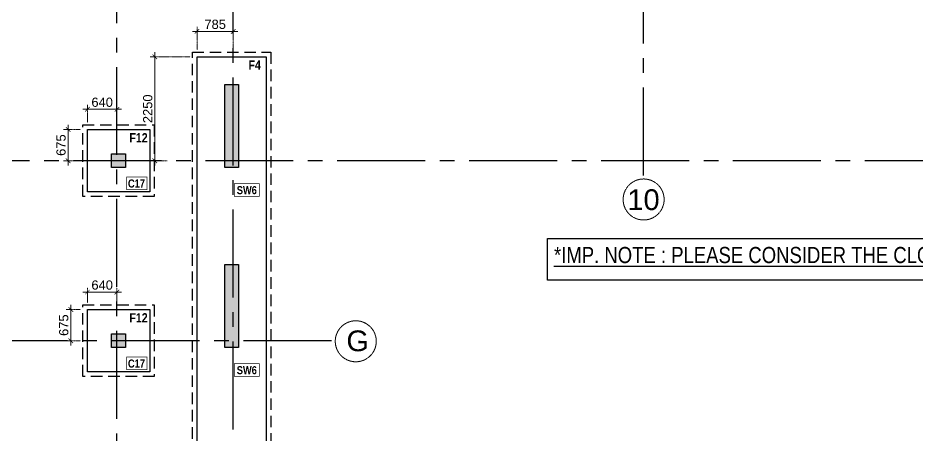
# Model space of a CAD drawing. Header units: millimetres. Extents: x 149548 to 2112824, y -1657616 to -1354760.
# Drawn here: x 1692210 to 1711686, y -1632851 to -1623817 of the extents above; entities that cross this region are included whole.
import ezdxf
from ezdxf.enums import TextEntityAlignment as Align

# ---------------------------------------------------------------- set-up
doc = ezdxf.new("R2010")
doc.units = ezdxf.units.MM
doc.header["$MEASUREMENT"] = 0
doc.header["$PDMODE"] = 98
for name, pattern in [('ACAD_ISO02W100', [15, 12, -3]), ('CENTER2', [28.575, 19.05, -3.175, 3.175, -3.175]), ('HIDDEN', [0.375, 0.25, -0.125])]:
    doc.linetypes.add(name, pattern=pattern)
for name, color, linetype, lineweight in [('CENTER_LINE', 8, 'CENTER2', 25), ('GRID', 252, 'ACAD_ISO02W100', 9), ('s-dm', 171, 'Continuous', 15), ('TXT', 255, 'Continuous', 5)]:
    doc.layers.add(name, color=color, linetype=linetype, lineweight=lineweight)
for name, color, linetype in [('F12', 221, 'Continuous'), ('F4', 80, 'Continuous'), ('Footing_#_ST', 1, 'Continuous'), ('Pcc_ST', 6, 'Continuous'), ('S-TEXT', 7, 'Continuous'), ('STR.COLUMN', 1, 'Continuous')]:
    doc.layers.add(name, color=color, linetype=linetype)
doc.styles.add('1-100', font='arial.ttf', dxfattribs={"height": 400})
doc.styles.add('G1-TEXT', font='ARIALN.TTF', dxfattribs={"height": 2})
doc.styles.add('G2-TEXT', font='ARIALNB.TTF', dxfattribs={"height": 2.5})
doc.styles.add('G3-TEXT', font='ARIALNB.TTF', dxfattribs={"height": 3})
doc.styles.get("Standard").update_dxf_attribs({"font": 'arial.ttf'})
doc.dimstyles.new('Dim 1_100', dxfattribs={"dimscale": 100, "dimtxt": 2, "dimasz": 1, "dimexe": 1, "dimexo": 1.5, "dimgap": 0.5, "dimtad": 1, "dimdec": 0, "dimrnd": 5, "dimzin": 0, "dimdsep": 46, "dimtxsty": 'Standard', "dimblk": 'ARCHTICK', "dimcen": 0, "dimdle": 1, "dimclrd": 256, "dimclre": 256, "dimclrt": 256, "dimadec": 0, "dimazin": 0, "dimtfac": 0.8, "dimtdec": 0, "dimtmove": 1, "dimatfit": 0, "dimfxl": 1.5, "dimtolj": 1, "dimtzin": 0, "dimlwd": -1, "dimlwe": -1, "dimarcsym": 1})

# ---------------------------------------------------------------- blocks, each defined once
blk = doc.blocks.new('FIRST FLOOR COLUMNS')
at = {"layer": 'CENTER_LINE', "ltscale": 100}
for p, q in [((17925, -41973), (17925, 17893)), ((20445, -42203), (20445, 17663)), ((29335, -28128), (29335, 17663)), ((90326, -27810), (-4586, -27810)), ((22571, -31710), (-4586, -31710))]:
    blk.add_line(p, q, dxfattribs=at)
at = {"layer": 'GRID', "ltscale": 0.3}
for centre in [(29335, -28650), (23099, -31722)]:
    blk.add_circle(centre, 444, dxfattribs=at)
at = {"layer": 'GRID', "ltscale": 0.3, "style": '1-100', "oblique": 0}
for s, rotation, p in [('10', 0.0553, (28983, -28880)), ('G', 359.9447, (22896, -31937))]:
    blk.add_text(s, height=450, rotation=rotation, dxfattribs=at).set_placement(p)
blk = doc.blocks.new('Through Column')
at = {"layer": 'STR.COLUMN', "transparency": 33554687}
h = blk.add_hatch(color=256, dxfattribs=at)
h.dxf.hatch_style = 1
h.paths.add_polyline_path([(1943263, -1523029), (1942963, -1523029), (1942963, -1524829), (1943263, -1524829)])
h = blk.add_hatch(color=256, dxfattribs=at)
h.dxf.hatch_style = 1
h.paths.add_polyline_path([(1940813, -1524529), (1940513, -1524529), (1940513, -1524829), (1940813, -1524829)])
h = blk.add_hatch(color=256, dxfattribs=at)
h.dxf.hatch_style = 1
h.paths.add_polyline_path([(1943263, -1526929), (1942963, -1526929), (1942963, -1528729), (1943263, -1528729)])
h = blk.add_hatch(color=256, dxfattribs=at)
h.dxf.hatch_style = 1
h.paths.add_polyline_path([(1940813, -1528429), (1940513, -1528429), (1940513, -1528729), (1940813, -1528729)])
at = {"layer": 'STR.COLUMN', "color": 5}
for points in [[(1943263, -1523029), (1943263, -1524829), (1942963, -1524829), (1942963, -1523029), (1943263, -1523029)], [(1943263, -1526929), (1943263, -1528729), (1942963, -1528729), (1942963, -1526929), (1943263, -1526929)]]:
    blk.add_lwpolyline(points, close=True, dxfattribs=at)
for points in [[(1940513, -1524829), (1940513, -1524529), (1940813, -1524529), (1940813, -1524829), (1940513, -1524829)], [(1940513, -1528729), (1940513, -1528429), (1940813, -1528429), (1940813, -1528729), (1940513, -1528729)]]:
    blk.add_lwpolyline(points, dxfattribs=at)
blk = doc.blocks.new('_ArchTick')
at = {"color": 0, "linetype": 'ByBlock', "const_width": 0.15}
blk.add_lwpolyline([(-0.5, -0.5), (0.5, 0.5)], dxfattribs=at)
blk = doc.blocks.new('*D1463')
at = {"layer": 'Defpoints', "color": 0}
for p in [(1694354, -1625795), (1693714, -1626234), (1694354, -1626234)]:
    blk.add_point(p, dxfattribs=at)
at = {"layer": 's-dm'}
blk.add_line((1693614, -1625795), (1694454, -1625795), dxfattribs=at)
at = {"layer": 's-dm', "linetype": 'HIDDEN'}
for p, q in [((1693714, -1626084), (1693714, -1625695)), ((1694354, -1626084), (1694354, -1625695))]:
    blk.add_line(p, q, dxfattribs=at)
at = {"layer": 's-dm', "xscale": 100, "yscale": 100, "zscale": 100, "rotation": 180}
blk.add_blockref('_ArchTick', (1693714, -1625795), dxfattribs=at)
at = {"layer": 's-dm', "xscale": 100, "yscale": 100, "zscale": 100}
blk.add_blockref('_ArchTick', (1694354, -1625795), dxfattribs=at)
at = {"layer": 's-dm', "insert": (1694034, -1625643), "char_height": 200, "attachment_point": 5}
blk.add_mtext('\\A1;640', dxfattribs=at)
blk = doc.blocks.new('*D1464')
at = {"layer": 'Defpoints', "color": 0}
for p in [(1693714, -1626234), (1693297, -1626909), (1693714, -1626909)]:
    blk.add_point(p, dxfattribs=at)
at = {"layer": 's-dm', "linetype": 'HIDDEN'}
for p, q in [((1693564, -1626234), (1693197, -1626234)), ((1693564, -1626909), (1693197, -1626909))]:
    blk.add_line(p, q, dxfattribs=at)
at = {"layer": 's-dm'}
blk.add_line((1693297, -1626134), (1693297, -1627009), dxfattribs=at)
at = {"layer": 's-dm', "xscale": 100, "yscale": 100, "zscale": 100}
for p, rotation in [((1693297, -1626234), 90), ((1693297, -1626909), 270)]:
    blk.add_blockref('_ArchTick', p, dxfattribs=dict(at, rotation=rotation))
at = {"layer": 's-dm', "insert": (1693144, -1626571), "char_height": 200, "attachment_point": 5, "rotation": 90}
blk.add_mtext('\\A1;675', dxfattribs=at)
blk = doc.blocks.new('*D1465')
at = {"layer": 'Defpoints', "color": 0}
for p in [(1696089, -1624659), (1695174, -1626909), (1695589, -1626909)]:
    blk.add_point(p, dxfattribs=at)
at = {"layer": 's-dm', "linetype": 'HIDDEN'}
for p, q in [((1695939, -1624659), (1695074, -1624659)), ((1695439, -1626909), (1695074, -1626909))]:
    blk.add_line(p, q, dxfattribs=at)
at = {"layer": 's-dm'}
blk.add_line((1695174, -1624559), (1695174, -1627009), dxfattribs=at)
at = {"layer": 's-dm', "xscale": 100, "yscale": 100, "zscale": 100}
for p, rotation in [((1695174, -1624659), 90), ((1695174, -1626909), 270)]:
    blk.add_blockref('_ArchTick', p, dxfattribs=dict(at, rotation=rotation))
at = {"layer": 's-dm', "insert": (1695022, -1625784), "char_height": 200, "attachment_point": 5, "rotation": 90}
blk.add_mtext('\\A1;2250', dxfattribs=at)
blk = doc.blocks.new('*D1466')
at = {"layer": 'Defpoints', "color": 0}
for p in [(1696874, -1624107), (1696089, -1624659), (1696874, -1624659)]:
    blk.add_point(p, dxfattribs=at)
at = {"layer": 's-dm'}
blk.add_line((1695989, -1624107), (1696974, -1624107), dxfattribs=at)
at = {"layer": 's-dm', "linetype": 'HIDDEN'}
for p, q in [((1696089, -1624509), (1696089, -1624007)), ((1696874, -1624509), (1696874, -1624007))]:
    blk.add_line(p, q, dxfattribs=at)
at = {"layer": 's-dm', "xscale": 100, "yscale": 100, "zscale": 100, "rotation": 180}
blk.add_blockref('_ArchTick', (1696089, -1624107), dxfattribs=at)
at = {"layer": 's-dm', "xscale": 100, "yscale": 100, "zscale": 100}
blk.add_blockref('_ArchTick', (1696874, -1624107), dxfattribs=at)
at = {"layer": 's-dm', "insert": (1696482, -1623955), "char_height": 200, "attachment_point": 5}
blk.add_mtext('\\A1;785', dxfattribs=at)
blk = doc.blocks.new('*D1471')
at = {"layer": 'Defpoints', "color": 0}
for p in [(1693714, -1629755), (1693714, -1630134), (1694354, -1630134)]:
    blk.add_point(p, dxfattribs=at)
at = {"layer": 's-dm'}
blk.add_line((1694454, -1629755), (1693614, -1629755), dxfattribs=at)
at = {"layer": 's-dm', "linetype": 'HIDDEN'}
for p, q in [((1693714, -1629984), (1693714, -1629655)), ((1694354, -1629984), (1694354, -1629655))]:
    blk.add_line(p, q, dxfattribs=at)
at = {"layer": 's-dm', "xscale": 100, "yscale": 100, "zscale": 100, "rotation": 180}
blk.add_blockref('_ArchTick', (1693714, -1629755), dxfattribs=at)
at = {"layer": 's-dm', "xscale": 100, "yscale": 100, "zscale": 100}
blk.add_blockref('_ArchTick', (1694354, -1629755), dxfattribs=at)
at = {"layer": 's-dm', "insert": (1694034, -1629603), "char_height": 200, "attachment_point": 5}
blk.add_mtext('\\A1;640', dxfattribs=at)
blk = doc.blocks.new('*D1472')
at = {"layer": 'Defpoints', "color": 0}
for p in [(1693714, -1630134), (1693355, -1630809), (1693714, -1630809)]:
    blk.add_point(p, dxfattribs=at)
at = {"layer": 's-dm', "linetype": 'HIDDEN'}
for p, q in [((1693564, -1630134), (1693255, -1630134)), ((1693564, -1630809), (1693255, -1630809))]:
    blk.add_line(p, q, dxfattribs=at)
at = {"layer": 's-dm'}
blk.add_line((1693355, -1630034), (1693355, -1630909), dxfattribs=at)
at = {"layer": 's-dm', "xscale": 100, "yscale": 100, "zscale": 100}
for p, rotation in [((1693355, -1630134), 90), ((1693355, -1630809), 270)]:
    blk.add_blockref('_ArchTick', p, dxfattribs=dict(at, rotation=rotation))
at = {"layer": 's-dm', "insert": (1693203, -1630471), "char_height": 200, "attachment_point": 5, "rotation": 90}
blk.add_mtext('\\A1;675', dxfattribs=at)

msp = doc.modelspace()

# ---------------------------------------------------------------- linework, layer by layer
at = {"color": 101, "const_width": 14.8}
for points in [[(1694568.1, -1627533.3), (1694568.1, -1627259.7), (1695007.4, -1627259.7), (1695007.4, -1627533.3)], [(1696895.9, -1627677.7), (1696895.9, -1627404.1), (1697441.9, -1627404.1), (1697441.9, -1627677.7)], [(1694568.1, -1631433.3), (1694568.1, -1631159.7), (1695007.4, -1631159.7), (1695007.4, -1631433.3)], [(1696895.9, -1631577.7), (1696895.9, -1631304.1), (1697441.9, -1631304.1), (1697441.9, -1631577.7)]]:
    msp.add_lwpolyline(points, close=True, dxfattribs=at)
at = {"layer": 'F12'}
for points in [[(1693714, -1626233.5), (1695064, -1626233.5), (1695064, -1627583.5), (1693714, -1627583.5)], [(1693714, -1630133.5), (1695064, -1630133.5), (1695064, -1631483.5), (1693714, -1631483.5)]]:
    msp.add_lwpolyline(points, close=True, dxfattribs=at)
at = {"layer": 'F4'}
msp.add_lwpolyline([(1696089, -1624658.5), (1697589, -1624658.5), (1697589, -1635458.5), (1696089, -1635458.5)], close=True, dxfattribs=at)
at = {"layer": 'Pcc_ST', "linetype": 'HIDDEN', "ltscale": 1000}
for points in [[(1695989, -1624558.5), (1697689, -1624558.5), (1697689, -1635558.5), (1695989, -1635558.5)], [(1693614, -1626133.5), (1695164, -1626133.5), (1695164, -1627683.5), (1693614, -1627683.5)], [(1693614, -1630033.5), (1695164, -1630033.5), (1695164, -1631583.5), (1693614, -1631583.5)]]:
    msp.add_lwpolyline(points, close=True, dxfattribs=at)
at = {"layer": 'S-TEXT', "color": 7}
msp.add_lwpolyline([(1703678.9, -1628593.6), (1723944.5, -1628593.6), (1723944.5, -1629493.1), (1703678.9, -1629493.1)], close=True, dxfattribs=at)

# ---------------------------------------------------------------- block references
at = {"layer": 'GRID'}
msp.add_blockref('FIRST FLOOR COLUMNS', (1676429, -1599098.5), dxfattribs=at)
at = {"layer": 'STR.COLUMN'}
msp.add_blockref('Through Column', (-246273.5, -102229.3), dxfattribs=at)

# ---------------------------------------------------------------- texts
at = {"layer": 'Footing_#_ST', "style": 'G2-TEXT'}
for s, p in [('F4', (1697338.5, -1624996.6)), ('F12', (1694822.5, -1626571.6)), ('F12', (1694822.5, -1630471.6))]:
    msp.add_text(s, height=200, dxfattribs=at).set_placement(p, align=Align.BOTTOM_CENTER)
at = {"layer": 'S-TEXT', "color": 6, "style": 'G1-TEXT'}
msp.add_text('%%U*IMP. NOTE : PLEASE CONSIDER THE CLOUD MARKED PART AS ON HOLD', height=350, dxfattribs=at).set_placement((1703822, -1629126.6))
at = {"layer": 'TXT', "style": 'G3-TEXT'}
for s, p in [('C17', (1694593, -1627489.9)), ('SW6', (1696950.2, -1627634.3)), ('C17', (1694593, -1631389.9)), ('SW6', (1696950.2, -1631534.3))]:
    msp.add_text(s, height=175, dxfattribs=at).set_placement(p)

# ---------------------------------------------------------------- dimensions: what is measured, and where the dimension line sits
at = {"layer": 's-dm'}
for base, p1, p2, picture, middle in [((1696874, -1624106.7), (1696089, -1624658.5), (1696874, -1624658.5), '*D1466', (1696481.5, -1623954.5)), ((1694354, -1625794.9), (1693714, -1626233.5), (1694354, -1626233.5), '*D1463', (1694034, -1625642.8)), ((1693714, -1629755), (1694354, -1630133.5), (1693714, -1630133.5), '*D1471', (1694034, -1629602.8))]:
    dim = msp.add_linear_dim(base=base, p1=p1, p2=p2, dimstyle='Dim 1_100', dxfattribs=at)
    dim.commit()
    dim.dimension.update_dxf_attribs({"geometry": picture, "text_midpoint": middle})
for base, p1, p2, picture, middle in [((1695173.6, -1626908.5), (1696089, -1624658.5), (1695588.7, -1626908.5), '*D1465', (1695021.5, -1625783.5)), ((1693296.6, -1626908.5), (1693714, -1626233.5), (1693714, -1626908.5), '*D1464', (1693144.5, -1626571)), ((1693355, -1630808.5), (1693714, -1630133.5), (1693714, -1630808.5), '*D1472', (1693202.9, -1630471))]:
    dim = msp.add_linear_dim(base=base, p1=p1, p2=p2, angle=90, dimstyle='Dim 1_100', dxfattribs=at)
    dim.commit()
    dim.dimension.update_dxf_attribs({"geometry": picture, "text_midpoint": middle})

doc.saveas('drawing.dxf')
